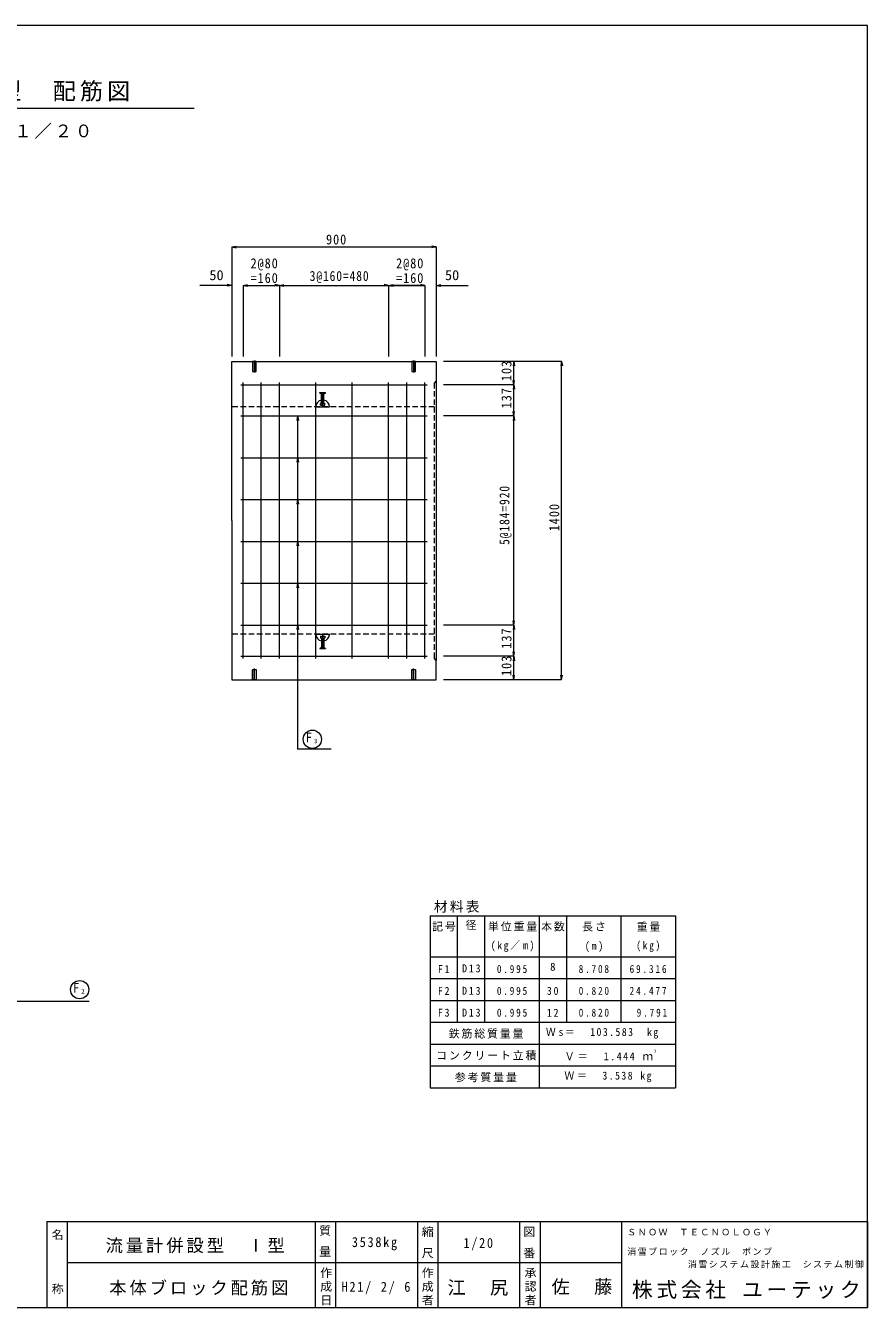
# Model space of a CAD drawing. Units: millimetres, scale not verified. Extents: x -3978 to 3978, y -2819 to 2819.
# Drawn here: x 275 to 3978, y -2819 to 2819 of the extents above; entities that cross this region are included whole.
import ezdxf
from ezdxf.enums import TextEntityAlignment as Align

# ---------------------------------------------------------------- set-up
doc = ezdxf.new("R2010")
doc.units = ezdxf.units.MM
doc.header["$LTSCALE"] = 20
doc.linetypes.add('DASHED1', pattern=[1.8, 1.2, -0.6])
for name, color, linetype, lineweight in [('0-0_図面枠', 4, 'Continuous', 9), ('0-3_鉄筋', 7, 'Continuous', 9), ('0-6_寸法', 4, 'Continuous', 9), ('1-0', 7, 'Continuous', 9), ('1-3', 7, 'Continuous', 9)]:
    doc.layers.add(name, color=color, linetype=linetype, lineweight=lineweight)
doc.styles.add('@ＭＳ ゴシック', font='')
doc.styles.add('ＭＳ ゴシック', font='')
doc.styles.get('@ＭＳ ゴシック').set_extended_font_data('@MS Gothic')
doc.styles.get('ＭＳ ゴシック').set_extended_font_data('MS Gothic')

msp = doc.modelspace()

# ---------------------------------------------------------------- linework, layer by layer
at = {"layer": '0-0_図面枠'}
for p, q in [((1181.72, 1845.57), (1201.42, 1849.04)), ((1181.72, 1845.57), (2081.72, 1845.57)), ((1181.72, 1845.57), (1201.42, 1842.1)), ((1181.72, 1845.57), (1181.72, 1676.1)), ((2081.72, 1845.57), (2062.03, 1849.04)), ((2081.72, 1845.57), (2062.03, 1842.1)), ((2081.72, 1845.57), (2081.72, 1676.1)), ((1273.72, 1297.97), (1274.82, 1296.87)), ((1274.82, 1341.87), (1274.82, 1296.87)), ((1274.82, 1296.87), (1288.62, 1296.87)), ((1281.72, 1345.81), (1281.72, 1292.92)), ((1288.62, 1296.87), (1288.62, 1341.87)), ((1288.62, 1296.87), (1289.72, 1297.97)), ((1973.72, 1297.97), (1974.82, 1296.87)), ((1974.82, 1341.87), (1974.82, 1296.87)), ((1974.82, 1296.87), (1988.62, 1296.87)), ((1981.72, 1345.81), (1981.72, 1292.92)), ((1988.62, 1296.87), (1988.62, 1341.87)), ((1988.62, 1296.87), (1989.72, 1297.97)), ((1569.22, 1204.87), (1594.22, 1204.87)), ((1569.22, 1202.87), (1569.22, 1204.87)), ((1569.22, 1202.87), (1594.22, 1202.87)), ((1576.72, 1160.37), (1576.72, 1197.87)), ((1581.72, 1141.87), (1581.72, 1204.87)), ((1586.72, 1160.37), (1586.72, 1197.87)), ((1594.22, 1202.87), (1594.22, 1204.87)), ((1551.72, 1141.87), (1611.72, 1141.87)), ((1576.72, 1160.37), (1572.72, 1157.37)), ((1572.72, 1149.87), (1572.72, 1157.37)), ((1572.72, 1157.37), (1590.72, 1157.37)), ((1572.72, 1149.87), (1590.72, 1149.87)), ((1576.72, 1160.37), (1586.72, 1160.37)), ((1586.72, 1160.37), (1590.72, 1157.37)), ((1590.72, 1149.87), (1590.72, 1157.37)), ((1551.72, 141.87), (1611.72, 141.87)), ((1572.72, 133.87), (1572.72, 126.37)), ((1572.72, 133.87), (1590.72, 133.87)), ((1572.72, 126.37), (1590.72, 126.37)), ((1576.72, 123.37), (1572.72, 126.37)), ((1576.72, 123.37), (1576.72, 85.87)), ((1576.72, 123.37), (1586.72, 123.37)), ((1581.72, 141.87), (1581.72, 78.87)), ((1586.72, 123.37), (1590.72, 126.37)), ((1586.72, 123.37), (1586.72, 85.87)), ((1590.72, 133.87), (1590.72, 126.37)), ((1569.22, 80.87), (1569.22, 78.87)), ((1569.22, 80.87), (1594.22, 80.87)), ((1569.22, 78.87), (1594.22, 78.87)), ((1594.22, 80.87), (1594.22, 78.87)), ((1273.72, -14.23), (1274.82, -13.13)), ((1274.82, -58.13), (1274.82, -13.13)), ((1274.82, -13.13), (1288.62, -13.13)), ((1281.72, -62.08), (1281.72, -9.19)), ((1288.62, -13.13), (1288.62, -58.13)), ((1288.62, -13.13), (1289.72, -14.23)), ((1973.72, -14.23), (1974.82, -13.13)), ((1974.82, -58.13), (1974.82, -13.13)), ((1974.82, -13.13), (1988.62, -13.13)), ((1981.72, -62.08), (1981.72, -9.19)), ((1988.62, -13.13), (1988.62, -58.13)), ((1988.62, -13.13), (1989.72, -14.23))]:
    msp.add_line(p, q, dxfattribs=at)
at = {"layer": '0-0_図面枠', "color": 3}
for p, q in [((1181.72, 1341.87), (2081.72, 1341.87)), ((1181.72, 1141.87), (1181.72, 1341.87)), ((2081.72, 1341.87), (2081.72, 26.87)), ((1181.72, 641.87), (1181.72, 1141.87)), ((1181.72, 641.87), (1181.72, -58.13)), ((2081.72, -58.13), (2081.72, 26.87)), ((1181.72, -58.13), (2081.72, -58.13))]:
    msp.add_line(p, q, dxfattribs=at)
at = {"layer": '0-0_図面枠', "color": 7, "linetype": 'DASHED1'}
for p, q in [((2072.72, 1141.87), (1181.72, 1141.87)), ((2072.72, 141.87), (1181.72, 141.87)), ((2081.72, 26.87), (2072.72, 36.87))]:
    msp.add_line(p, q, dxfattribs=at)
at = {"layer": '0-0_図面枠'}
for points in [[(1289.72, 1297.97), (1289.72, 1341.87), (1273.72, 1341.87), (1273.72, 1297.97)], [(1989.72, 1297.97), (1989.72, 1341.87), (1973.72, 1341.87), (1973.72, 1297.97)], [(1289.72, -14.23), (1289.72, -58.13), (1273.72, -58.13), (1273.72, -14.23)], [(1989.72, -14.23), (1989.72, -58.13), (1973.72, -58.13), (1973.72, -14.23)]]:
    msp.add_lwpolyline(points, dxfattribs=at)
at = {"layer": '0-0_図面枠', "color": 7, "linetype": 'DASHED1'}
msp.add_lwpolyline([(2081.72, 1256.87), (2072.72, 1246.87), (2072.72, 1141.87), (2072.72, 36.87)], dxfattribs=at)
at = {"layer": '0-0_図面枠'}
for centre, radius, start, end in [((1571.72, 1197.87), 5, 360, 90), ((1591.72, 1197.87), 5, 90, 180), ((1581.72, 1141.87), 30, 99.59407, 180), ((1581.72, 1141.87), 30, 360, 80.40593), ((1581.72, 141.87), 30, 180, 260.40593), ((1581.72, 141.87), 30, 279.59407, 0), ((1571.72, 85.87), 5, 270, 0), ((1591.72, 85.87), 5, 180, 270)]:
    msp.add_arc(centre, radius, start, end, dxfattribs=at)
at = {"layer": '0-3_鉄筋', "color": 2}
for p, q in [((1231.72, 34.87), (1231.72, 1248.87)), ((1311.72, 34.87), (1311.72, 1248.87)), ((1391.72, 34.87), (1391.72, 1248.87)), ((1551.72, 34.87), (1551.72, 1248.87)), ((1711.72, 34.87), (1711.72, 1248.87)), ((1871.72, 34.87), (1871.72, 1248.87)), ((1951.72, 34.87), (1951.72, 1248.87)), ((2031.72, 34.87), (2031.72, 1248.87)), ((1221.72, 1238.87), (2041.72, 1238.87)), ((1221.72, 1101.87), (2041.72, 1101.87)), ((1221.72, 917.87), (2041.72, 917.87)), ((1221.72, 733.87), (2041.72, 733.87)), ((1221.72, 549.87), (2041.72, 549.87)), ((1221.72, 365.87), (2041.72, 365.87)), ((1221.72, 181.87), (2041.72, 181.87)), ((1221.72, 44.87), (2041.72, 44.87))]:
    msp.add_line(p, q, dxfattribs=at)
at = {"layer": '0-3_鉄筋'}
for p, q in [((1471.72, 1101.87), (1468.25, 1082.17)), ((1471.72, 1101.87), (1475.2, 1082.17)), ((1471.72, 1101.87), (1471.72, -363.13)), ((1471.72, 917.87), (1468.25, 898.17)), ((1471.72, 917.87), (1475.2, 898.17)), ((1471.72, 733.87), (1468.25, 714.17)), ((1471.72, 733.87), (1475.2, 714.17)), ((1471.72, 549.87), (1468.25, 530.17)), ((1471.72, 549.87), (1475.2, 530.17)), ((1471.72, 365.87), (1468.25, 346.17)), ((1471.72, 365.87), (1475.2, 346.17)), ((1471.72, 181.87), (1468.25, 162.17)), ((1471.72, 181.87), (1475.2, 162.17)), ((1618.78, -363.13), (1471.72, -363.13)), ((-2664.61, -1471.65), (554.37, -1471.65))]:
    msp.add_line(p, q, dxfattribs=at)
at = {"layer": '0-3_鉄筋', "color": 4}
for centre in [(1536.6, -319.99), (512.87, -1421.33)]:
    msp.add_circle(centre, 40.21, dxfattribs=at)
at = {"layer": '0-6_寸法'}
for p, q in [((1181.72, 1676.1), (1041.72, 1676.1)), ((1181.72, 1676.1), (1162.03, 1679.58)), ((1181.72, 1676.1), (1162.03, 1672.63)), ((1181.72, 1676.1), (1181.72, 1363.93)), ((1231.72, 1676.1), (1251.42, 1679.58)), ((1231.72, 1676.1), (1251.42, 1679.58)), ((1231.72, 1676.1), (1371.72, 1676.1)), ((1231.72, 1676.1), (1251.42, 1672.63)), ((1231.72, 1676.1), (1231.72, 1363.93)), ((1231.72, 1676.1), (1391.72, 1676.1)), ((1231.72, 1676.1), (1251.42, 1672.63)), ((1391.72, 1676.1), (1372.03, 1679.58)), ((1391.72, 1676.1), (1372.03, 1672.63)), ((1391.72, 1676.1), (1411.42, 1679.58)), ((1391.72, 1676.1), (1391.72, 1363.93)), ((1391.72, 1676.1), (1871.72, 1676.1)), ((1391.72, 1676.1), (1411.42, 1672.63)), ((1871.72, 1676.1), (1852.03, 1679.58)), ((1871.72, 1676.1), (1852.03, 1672.63)), ((1871.72, 1676.1), (1891.42, 1679.58)), ((1871.72, 1676.1), (1871.72, 1363.93)), ((1871.72, 1676.1), (2031.72, 1676.1)), ((1871.72, 1676.1), (1891.42, 1672.63)), ((2031.72, 1676.1), (1891.72, 1676.1)), ((2031.72, 1676.1), (2012.03, 1679.58)), ((2031.72, 1676.1), (2012.03, 1679.58)), ((2031.72, 1676.1), (2012.03, 1672.63)), ((2031.72, 1676.1), (2012.03, 1672.63)), ((2031.72, 1676.1), (2031.72, 1363.93)), ((2081.72, 1676.1), (2101.42, 1679.58)), ((2081.72, 1676.1), (2221.72, 1676.1)), ((2081.72, 1676.1), (2101.42, 1672.63)), ((2081.72, 1676.1), (2081.72, 1363.93)), ((2423.12, 1341.87), (2113.87, 1341.87)), ((2423.12, 1341.87), (2419.65, 1322.17)), ((2423.12, 1238.87), (2423.12, 1341.87)), ((2423.12, 1341.87), (2426.6, 1322.17)), ((2633.33, 1341.87), (2423.12, 1341.87)), ((2633.33, 1341.87), (2629.86, 1322.17)), ((2633.33, -58.13), (2633.33, 1341.87)), ((2633.33, 1341.87), (2636.8, 1322.17)), ((2423.12, 1238.87), (2419.65, 1258.56)), ((2423.12, 1238.87), (2426.6, 1258.56)), ((2423.12, 1238.87), (2113.87, 1238.87)), ((2423.12, 1238.87), (2419.65, 1219.17)), ((2423.12, 1101.87), (2423.12, 1238.87)), ((2423.12, 1238.87), (2426.6, 1219.17)), ((2423.12, 1101.87), (2113.87, 1101.87)), ((2423.12, 1101.87), (2419.65, 1121.56)), ((2423.12, 1101.87), (2419.65, 1082.17)), ((2423.12, 1101.87), (2426.6, 1121.56)), ((2423.12, 181.87), (2423.12, 1101.87)), ((2423.12, 1101.87), (2426.6, 1082.17)), ((2423.12, 181.87), (2113.87, 181.87)), ((2423.12, 181.87), (2419.65, 201.56)), ((2423.12, 181.87), (2419.65, 162.17)), ((2423.12, 181.87), (2426.6, 201.56)), ((2423.12, 44.87), (2423.12, 181.87)), ((2423.12, 181.87), (2426.6, 162.17)), ((2423.12, 44.87), (2419.65, 64.56)), ((2423.12, 44.87), (2426.6, 64.56)), ((2423.12, 44.87), (2113.87, 44.87)), ((2423.12, 44.87), (2419.65, 25.17)), ((2423.12, -58.13), (2423.12, 44.87)), ((2423.12, 44.87), (2426.6, 25.17)), ((2423.12, -58.13), (2419.65, -38.44)), ((2423.12, -58.13), (2426.6, -38.44)), ((2633.33, -58.13), (2629.86, -38.44)), ((2633.33, -58.13), (2636.8, -38.44)), ((2423.12, -58.13), (2113.87, -58.13)), ((2633.33, -58.13), (2423.12, -58.13))]:
    msp.add_line(p, q, dxfattribs=at)
at = {"layer": '1-0', "color": 5}
for p, q in [((3978.45, 2818.65), (-3978.45, 2818.65)), ((3978.45, -2818.65), (3978.45, 2818.65)), ((-3978.45, -2818.65), (3978.45, -2818.65))]:
    msp.add_line(p, q, dxfattribs=at)
at = {"layer": '1-0'}
msp.add_line((-1006.29, 2455.59), (1016.54, 2455.59), dxfattribs=at)
at = {"layer": '1-0', "color": 2}
for p, q in [((368.45, -2440.65), (368.45, -2818.65)), ((368.45, -2440.65), (3978.45, -2440.65)), ((458.45, -2440.65), (458.45, -2818.65)), ((1548.45, -2440.65), (1548.45, -2818.65)), ((1638.45, -2440.65), (1638.45, -2818.65)), ((1998.45, -2440.65), (1998.45, -2818.65)), ((2088.45, -2440.65), (2088.45, -2818.65)), ((2448.45, -2440.65), (2448.45, -2818.65)), ((2538.45, -2440.65), (2538.45, -2818.65)), ((2898.45, -2818.65), (2898.45, -2440.65)), ((3978.45, -2440.65), (3978.45, -2818.65)), ((458.45, -2620.65), (1548.45, -2620.65)), ((1548.45, -2620.65), (2898.45, -2620.65)), ((468.45, -2818.65), (3978.45, -2818.65))]:
    msp.add_line(p, q, dxfattribs=at)
at = {"layer": '1-3', "color": 3}
for p, q in [((2054.36, -1096.52), (3134.36, -1096.52)), ((2054.36, -1096.52), (2054.36, -1852.52)), ((3134.36, -1096.52), (3134.36, -1852.52)), ((2054.36, -1852.52), (3134.36, -1852.52))]:
    msp.add_line(p, q, dxfattribs=at)
at = {"layer": '1-3'}
for p, q in [((2174.36, -1096.52), (2174.36, -1564.52)), ((2294.36, -1096.52), (2294.36, -1564.52)), ((2534.36, -1096.52), (2534.36, -1852.52)), ((2654.36, -1096.52), (2654.36, -1564.52)), ((2654.36, -1096.52), (2654.36, -1564.52)), ((2894.36, -1096.52), (2894.36, -1564.52)), ((2054.36, -1276.52), (3134.36, -1276.52)), ((2054.36, -1372.52), (3134.36, -1372.52)), ((2054.36, -1468.52), (3134.36, -1468.52)), ((2054.36, -1564.52), (3134.36, -1564.52)), ((2054.36, -1660.52), (3134.36, -1660.52)), ((2054.36, -1756.52), (3134.36, -1756.52))]:
    msp.add_line(p, q, dxfattribs=at)

# ---------------------------------------------------------------- texts
at = {"layer": '0-3_鉄筋', "style": 'ＭＳ ゴシック'}
for s, height, p in [('F', 42.77, (1506.48, -345.91)), ('3', 19.55, (1543.06, -343.27)), ('F', 42.77, (482.75, -1447.25)), ('2', 19.55, (519.32, -1444.61))]:
    msp.add_text(s, height=height, dxfattribs=at).set_placement(p, align=Align.BOTTOM_LEFT)
at = {"layer": '0-6_寸法', "color": 7, "style": 'ＭＳ ゴシック', "width": 1.05}
for p in [(1083.28, 1686.1), (2119.88, 1686.1)]:
    msp.add_text('50', height=43.99, dxfattribs=at).set_placement(p, align=Align.BOTTOM_LEFT)
at = {"layer": '0-6_寸法', "color": 7, "char_height": 43.99, "attachment_point": 7, "style": 'ＭＳ ゴシック'}
for s, insert in [('\\T1.15;\\W0.9;900', (1596.72, 1855.57)), ('\\T1.15;\\W0.9;2@80', (1264.72, 1741.82)), ('\\T1.15;\\W0.9;2@80', (1904.94, 1741.82)), ('\\T1.15;\\W0.9;=160', (1264.72, 1686.1)), ('\\T1.15;\\W0.85;3@160=480', (1524.72, 1686.1)), ('\\T1.15;\\W0.9;=160', (1904.94, 1686.1))]:
    msp.add_mtext(s, dxfattribs=dict(at, insert=insert))
at = {"layer": '0-6_寸法', "color": 7, "char_height": 43.99, "attachment_point": 7, "rotation": 90, "style": 'ＭＳ ゴシック'}
for s, insert in [('\\T1.15;\\W0.9;103', (2413.12, 1255.37)), ('\\T1.15;\\W0.9;137', (2413.12, 1135.37)), ('\\T1.15;\\W0.85;5@184=920', (2413.12, 534.87)), ('\\T1.15;\\W0.9;1400', (2623.33, 594.87)), ('\\T1.15;\\W0.9;137', (2413.12, 78.37)), ('\\T1.15;\\W0.9;103', (2413.12, -41.63))]:
    msp.add_mtext(s, dxfattribs=dict(at, insert=insert))
at = {"layer": '1-0', "attachment_point": 7, "style": 'ＭＳ ゴシック'}
for s, insert, char_height in [('\\T1.18;流量計併設型\\~Ⅰ型\u3000配筋図', (-741.43, 2484.86), 74.29), ('\\T1.17;本体ブロック\u3000Ｓ＝１／２０', (-575.73, 2321.29), 55.76), ('\\T1.17;ＳＮＯＷ\u3000ＴＥＣＮＯＬＯＧＹ', (2921.85, -2502.57), 28.04), ('\\T1.17;流量計併設型\u3000Ⅰ型', (626.78, -2580.84), 55.76), ('\\T1.28;\\W0.9;3538kg', (1710.3, -2567.86), 43.99), ('\\T1.28;\\W0.9;1/20', (2201.19, -2567.86), 43.99), ('\\T1.17;消雪ブロック\u3000ノズル\u3000ポンプ\u3000', (2922.42, -2590.76), 28.04), ('\\T1.17;消雪システム設計施工\u3000システム制御', (3188.61, -2646.37), 28.04), ('\\T1.17;本体ブロック配筋図', (642.86, -2766.88), 55.76), ('\\T1.18;株式会社\\~ユーテック', (2942.43, -2781.55), 66.91)]:
    msp.add_mtext(s, dxfattribs=dict(at, insert=insert, char_height=char_height))
at = {"layer": '1-0', "attachment_point": 7, "rotation": 270, "style": '@ＭＳ ゴシック'}
for s, insert, char_height in [('\\T1.17;名\u3000\u3000\u3000称', (391.39, -2472.65), 37.39), ('\\T1.21;質\\~量', (1568.94, -2454.78), 37.39), ('\\T1.21;縮\\~尺', (2019.37, -2459.94), 37.68), ('\\T1.21;図\\~番', (2466.36, -2459.94), 37.68), ('\\T1.17;作成日', (1572.99, -2640.2), 37.68), ('\\T1.17;作成者', (2019.37, -2640.2), 37.68), ('\\T1.17;承認者', (2471.52, -2640.2), 37.68)]:
    msp.add_mtext(s, dxfattribs=dict(at, insert=insert, char_height=char_height))
at = {"layer": '1-3', "style": 'ＭＳ ゴシック'}
for s, height, p in [('径', 35.19, (2210.36, -1165.52)), ('8', 35.19, (2582.36, -1348.52)), ('３', 11.73, (3036.39, -1700.48))]:
    msp.add_text(s, height=height, dxfattribs=at).set_placement(p, align=Align.BOTTOM_LEFT)
at = {"layer": '1-3', "attachment_point": 7, "style": 'ＭＳ ゴシック'}
for s, insert, char_height in [('\\T1.17;材料表', (2071.16, -1082.86), 43.99), ('\\T1.17;記号', (2063.36, -1165.52), 35.19), ('\\T1.17;単位重量', (2309.36, -1165.52), 35.19), ('\\T1.17;本数', (2543.36, -1165.52), 35.19), ('\\T1.17;長さ', (2723.36, -1165.52), 35.19), ('\\T1.17;重量', (2963.36, -1165.52), 35.19), ('\\T1.32;\\W0.9;(kg／m)', (2321.36, -1255.52), 35.19), ('\\T1.38;\\W0.9;(m)', (2735.36, -1255.52), 35.19), ('\\T1.39;\\W0.85;(kg)', (2961.86, -1255.52), 35.19), ('\\T1.37;\\W0.9;F1', (2088.86, -1348.52), 35.19), ('\\T1.38;\\W0.9;D13', (2195.36, -1345.72), 35.19), ('\\T1.39;\\W0.85;0.995', (2348.36, -1348.52), 35.19), ('\\T1.39;\\W0.85;8.708', (2708.36, -1348.52), 35.19), ('\\T1.4;\\W0.85;69.316', (2932.16, -1348.52), 35.19), ('\\T1.38;\\W0.9;D13', (2195.36, -1444.52), 35.19), ('\\T1.39;\\W0.85;0.995', (2348.36, -1444.52), 35.19), ('\\T1.37;\\W0.9;30', (2568.32, -1444.52), 35.19), ('\\T1.39;\\W0.85;0.820', (2708.36, -1444.52), 35.19), ('\\T1.4;\\W0.85;24.477', (2932.16, -1444.52), 35.19), ('\\T1.37;\\W0.9;F2', (2088.86, -1444.52), 35.19), ('\\T1.37;\\W0.9;F3', (2088.86, -1540.52), 35.19), ('\\T1.38;\\W0.9;D13', (2195.36, -1540.52), 35.19), ('\\T1.39;\\W0.85;0.995', (2348.36, -1540.52), 35.19), ('\\T1.37;\\W0.9;12', (2568.32, -1540.52), 35.19), ('\\T1.39;\\W0.85;0.820', (2708.36, -1540.52), 35.19), ('\\T1.4;\\W0.85;\\~9.791', (2934.98, -1540.52), 35.19), ('\\T1.17;鉄筋総質量量', (2136.44, -1636.52), 35.19), ('\\T1.29;\\W0.9;Ｗs＝\u3000103.583\u3000kg', (2563.97, -1636.52), 35.19), ('\\T1.17;コンクリート立積', (2081.36, -1732.52), 35.19), ('\\T1.26;\\W0.95;Ｖ＝\u30001.444\\~ｍ', (2645.49, -1732.52), 35.19), ('\\T1.17;参考質量量', (2163.44, -1828.52), 35.19), ('\\T1.29;\\W0.9;Ｗ＝\u30003.538\\~kg', (2645.49, -1828.52), 35.19), ('\\T1.28;\\W0.9;H21/\\~2/\\~6', (1665.3, -2760.68), 43.99), ('\\T1.17;江\u3000尻', (2131.03, -2767.39), 58.65), ('\\T1.17;佐\u3000藤', (2589.14, -2763.68), 58.65)]:
    msp.add_mtext(s, dxfattribs=dict(at, insert=insert, char_height=char_height))

doc.saveas('drawing.dxf')
